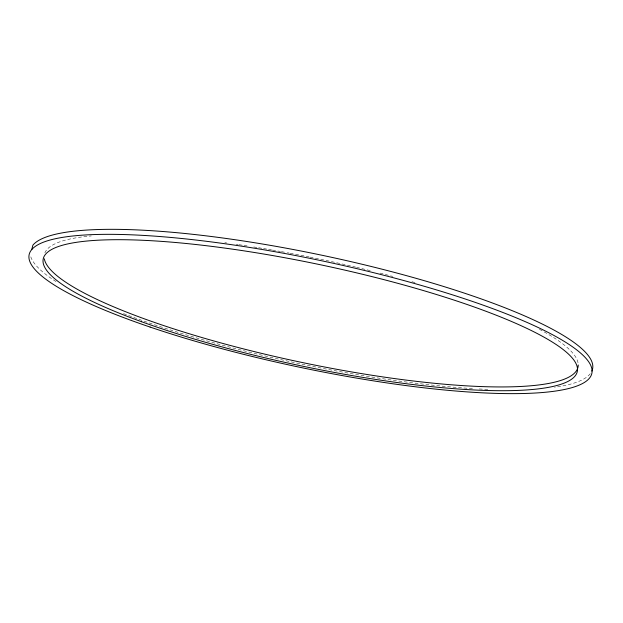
<?xml version="1.0" encoding="UTF-8"?>
<svg xmlns="http://www.w3.org/2000/svg" width="623" height="623" viewBox="0 0 623 623"><rect width="100%" height="100%" fill="white"/><g stroke="black" fill="none" stroke-linecap="round" stroke-linejoin="round"><path stroke-width="0.47" stroke-dasharray="3.12 2.34" d="M590.23 373.738A287.328 55.361 11.9 0 1 554.556 387.311M487.801 389.375A287.328 55.361 11.9 0 1 479.227 388.97M472.429 388.573A287.328 55.361 11.9 0 1 462.57 387.903M461.581 387.825A287.328 55.361 11.9 0 1 123.44 313.579M56.015 281.573A287.328 55.361 11.9 0 1 30.317 255.087M44.879 252.86A272.695 52.402 11.9 0 1 91.293 235.93M224.848 242.721A272.695 52.402 11.9 0 1 226.741 242.978M236.273 244.309A272.695 52.402 11.9 0 1 238.196 244.59M239.154 244.73A272.695 52.402 11.9 0 1 243.025 245.306M243.998 245.446A272.695 52.402 11.9 0 1 247.892 246.038M253.763 246.957A272.695 52.402 11.9 0 1 257.688 247.588M258.677 247.744A272.695 52.402 11.9 0 1 262.618 248.39M263.607 248.554A272.695 52.402 11.9 0 1 267.555 249.223M268.544 249.387A272.695 52.402 11.9 0 1 271.511 249.901M272.5 250.064A272.695 52.402 11.9 0 1 280.428 251.466M281.417 251.645A272.695 52.402 11.9 0 1 285.373 252.362M287.351 252.728A272.695 52.402 11.9 0 1 289.22 253.07M290.162 253.25A272.695 52.402 11.9 0 1 309.078 256.917M310.028 257.104A272.695 52.402 11.9 0 1 355.624 267.096M356.566 267.314A272.695 52.402 11.9 0 1 371.37 270.912M380.014 273.1A272.695 52.402 11.9 0 1 392.747 276.425M411.982 281.728A272.695 52.402 11.9 0 1 415.767 282.803M539.409 329.31A272.695 52.402 11.9 0 1 578.191 364.003"/><path stroke-width="0.93" d="M31.75 249.597L32.902 245.151A287.328 55.361 11.9 0 1 343.117 259.853A287.328 55.361 11.9 0 1 591.85 371.106M578.23 364.977A272.695 52.402 11.9 0 1 316.18 365.358A272.695 52.402 11.9 0 1 44.311 258.802M150.088 327.059A287.538 54.357 11.9 0 0 591.134 375.498A287.538 54.357 11.9 0 0 190.319 239.403A287.538 54.357 11.9 0 0 150.088 327.059M141.561 321.725A272.89 51.452 11.9 0 0 574.102 377.094A272.89 51.452 11.9 0 0 215.114 246.801A272.89 51.452 11.9 0 0 141.561 321.725"/></g></svg>
